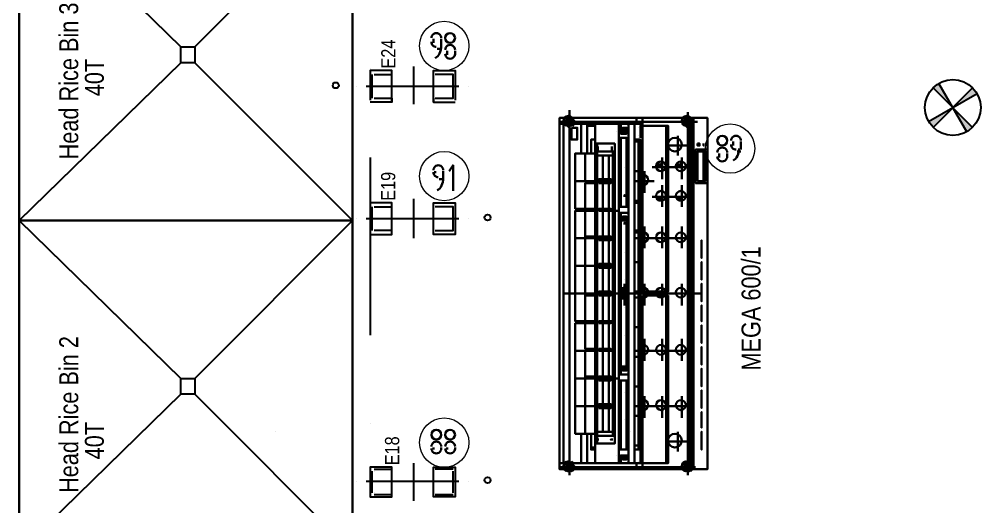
# Model space of a CAD drawing. Header units: metres. Extents: x -941 to 1333, y -28 to 1490.
# Drawn here: x 830.79 to 840.95, y 382.08 to 387.22 of the extents above; entities that cross this region are included whole.
import ezdxf

# ---------------------------------------------------------------- set-up
doc = ezdxf.new("R2010")
doc.units = ezdxf.units.M
doc.layers.add('00', color=7, linetype='Continuous')
doc.styles.add('style2A', font='swissc.ttf')

# ---------------------------------------------------------------- blocks, each defined once
blk = doc.blocks.new('auto-sprinkler')
at = {"layer": '00'}
h = blk.add_hatch(color=161, dxfattribs=at)
h.dxf.hatch_style = 1
h.paths.add_polyline_path([(0, 0), (-0.075, 0.1299, 0.065543), (-0.1061, 0.1061)])
h.paths.add_polyline_path([(0, 0), (0.1299, 0.075, 0.065543), (0.1061, 0.1061)])
h.paths.add_polyline_path([(0.075, -0.1299, 0.065543), (0.1061, -0.1061), (0, 0)])
h.paths.add_polyline_path([(-0.1299, -0.075, 0.065543), (-0.1061, -0.1061), (0, 0)])
at = {"layer": '00', "color": 170}
for points in [[(-0.1061, -0.1061), (0.1061, 0.1061)], [(0.1061, -0.1061), (-0.1061, 0.1061)], [(0.075, -0.1299), (-0.075, 0.1299)], [(-0.1299, -0.075), (0.1299, 0.075)]]:
    blk.add_lwpolyline(points, dxfattribs=at)
blk.add_circle((0, 0), 0.15, dxfattribs=at)

msp = doc.modelspace()

# ---------------------------------------------------------------- linework, layer by layer
at = {"lineweight": 25}
for points in [[(830.79252, 385.09954), (834.31252, 385.09954), (834.31252, 388.59871), (830.79252, 388.59871), (830.79252, 385.09954), (832.50045, 386.76581), (830.79252, 385.09954), (830.79252, 388.59871), (834.31252, 388.59871), (834.31252, 385.09954)], [(832.50045, 386.93244), (830.79252, 388.59871)], [(834.31252, 388.59871), (832.64625, 386.93244)], [(832.50045, 386.76581), (832.50045, 386.93244), (832.64625, 386.93244), (832.64625, 386.76581)], [(832.50045, 386.76581), (832.50045, 386.93244), (832.64625, 386.93244), (832.64625, 386.76581)], [(834.31252, 385.09954), (832.64625, 386.76581)], [(830.79252, 381.60037), (834.31252, 381.60037), (834.31252, 385.09954), (830.79252, 385.09954), (830.79252, 381.60037), (832.50045, 383.26664), (830.79252, 381.60037), (830.79252, 385.09954), (834.31252, 385.09954), (834.31252, 381.60037)], [(832.50045, 383.43327), (830.79252, 385.09954)], [(834.31252, 385.09954), (832.64625, 383.43327)], [(832.50045, 383.26664), (832.50045, 383.43327), (832.64625, 383.43327), (832.64625, 383.26664)], [(832.50045, 383.26664), (832.50045, 383.43327), (832.64625, 383.43327), (832.64625, 383.26664)], [(834.31252, 381.60037), (832.64625, 383.26664)]]:
    msp.add_lwpolyline(points, close=True, dxfattribs=at)
at = {"lineweight": 30}
for points in [[(835.16648, 387.01576), (835.16648, 386.9741)], [(835.2498, 386.93244), (835.2498, 387.01576)], [(835.20814, 386.91161), (835.2498, 386.91161)], [(835.31228, 386.84913), (835.31228, 386.89078)], [(835.3956, 386.89078), (835.3956, 386.84913)], [(836.60364, 382.41268), (836.60364, 386.26593)], [(837.85335, 382.41268), (837.85335, 386.2451)], [(837.37429, 382.53765), (837.31181, 382.53765), (837.31181, 382.47516), (836.4995, 382.47516), (836.4995, 382.53765), (836.54116, 382.53765), (836.4995, 382.53765), (836.4995, 386.12013), (836.54116, 386.12013), (836.4995, 386.12013), (836.4995, 386.16179), (836.4995, 386.18262), (837.31181, 386.18262), (837.31181, 386.16179), (837.31181, 386.12013), (837.29098, 386.12013), (837.35347, 386.12013)], [(837.95749, 386.14096), (836.4995, 386.14096)], [(836.60364, 386.09931), (836.56199, 386.14096), (836.54116, 386.16179), (836.56199, 386.14096), (836.60364, 386.12013), (836.62447, 386.09931), (836.60364, 386.12013), (836.58282, 386.14096), (836.56199, 386.16179)], [(836.54116, 386.14096), (836.56199, 386.14096), (836.60364, 386.09931), (836.60364, 386.07848), (836.54116, 386.14096), (836.58282, 386.09931), (836.56199, 386.12013)], [(836.62447, 386.09931), (836.60364, 386.14096), (836.58282, 386.14096), (836.56199, 386.18262), (836.60364, 386.14096), (836.6453, 386.09931), (836.60364, 386.14096), (836.56199, 386.18262), (836.60364, 386.16179), (836.60364, 386.14096), (836.6453, 386.12013), (836.62447, 386.14096), (836.60364, 386.16179), (836.58282, 386.18262)], [(836.60364, 386.20345), (836.66613, 386.14096), (836.6453, 386.14096), (836.60364, 386.18262), (836.60364, 386.20345), (836.6453, 386.16179), (836.62447, 386.18262)], [(836.95773, 386.18262), (836.95773, 386.18262)], [(836.95773, 386.18262), (836.95773, 386.18262)], [(836.97856, 386.18262), (836.97856, 386.18262)], [(837.35347, 386.09931), (837.37429, 386.09931), (837.37429, 386.18262), (837.87418, 386.18262), (837.87418, 382.47516), (837.37429, 382.47516), (837.37429, 382.53765), (837.35347, 382.53765), (837.29098, 382.53765), (837.31181, 382.53765)], [(837.31181, 386.18262), (837.37429, 386.18262)], [(837.85335, 386.09931), (837.81169, 386.14096), (837.79086, 386.16179), (837.81169, 386.14096), (837.85335, 386.12013), (837.87418, 386.09931), (837.85335, 386.12013), (837.83252, 386.14096), (837.81169, 386.16179)], [(837.79086, 386.14096), (837.81169, 386.14096), (837.85335, 386.09931), (837.85335, 386.07848), (837.79086, 386.14096), (837.83252, 386.09931), (837.81169, 386.12013)], [(837.87418, 386.09931), (837.85335, 386.14096), (837.83252, 386.14096), (837.81169, 386.18262), (837.85335, 386.14096), (837.895, 386.09931), (837.85335, 386.14096), (837.81169, 386.18262), (837.85335, 386.16179), (837.85335, 386.14096), (837.895, 386.12013), (837.87418, 386.14096), (837.85335, 386.16179), (837.83252, 386.18262)], [(837.85335, 386.20345), (837.91583, 386.14096), (837.895, 386.14096), (837.85335, 386.18262), (837.85335, 386.20345), (837.895, 386.16179), (837.87418, 386.18262)], [(837.895, 382.47516), (837.87418, 382.47516), (837.87418, 386.18262), (837.895, 386.18262), (837.91583, 386.18262), (837.91583, 382.47516), (837.895, 382.47516), (837.895, 386.18262)], [(837.87418, 382.47516), (837.87418, 386.16179)], [(837.91583, 386.18262), (838.06163, 386.18262), (838.06163, 382.47516), (837.91583, 382.47516)], [(836.60364, 382.53765), (836.60364, 386.12013), (836.58282, 386.12013), (836.54116, 386.12013), (836.54116, 382.53765), (836.58282, 382.53765), (836.60364, 382.53765), (836.72861, 382.53765)], [(836.60364, 386.12013), (836.72861, 386.12013)], [(836.72861, 385.80771), (836.72861, 386.12013), (836.77027, 386.12013), (836.7911, 386.12013), (836.7911, 385.80771), (836.7911, 386.12013), (836.87441, 386.12013)], [(837.12435, 385.20368), (837.12435, 385.24534), (837.12435, 386.12013), (836.87441, 386.12013), (836.87441, 385.20368), (836.87441, 383.43327), (836.87441, 382.53765), (836.7911, 382.53765), (836.7911, 382.85008), (836.7911, 382.53765), (836.87441, 382.53765), (837.12435, 382.53765), (837.12435, 383.41244), (837.12435, 383.43327), (837.0827, 383.43327)], [(837.2285, 386.12013), (837.02021, 386.12013), (836.95773, 386.12013), (836.7911, 386.12013)], [(836.7911, 386.09931), (836.87441, 386.09931)], [(837.02021, 386.12013), (837.02021, 386.12013)], [(837.02021, 386.12013), (837.02021, 386.12013)], [(837.10353, 386.03682), (837.10353, 386.03682)], [(837.2285, 386.05765), (837.2285, 386.03682), (837.20767, 386.03682), (837.16601, 386.03682), (837.14518, 386.03682), (837.14518, 386.05765), (837.14518, 386.09931), (837.14518, 386.12013), (837.12435, 386.12013)], [(837.12435, 386.12013), (837.12435, 386.12013)], [(837.12435, 385.97434), (837.16601, 385.97434), (837.20767, 385.97434), (837.16601, 385.97434), (837.12435, 385.97434), (837.12435, 386.03682), (837.12435, 385.97434), (837.12435, 385.95351), (837.14518, 385.95351), (837.12435, 385.95351), (837.12435, 385.97434), (837.12435, 386.03682)], [(837.2285, 386.03682), (837.20767, 386.03682), (837.20767, 386.01599), (837.16601, 386.01599), (837.14518, 386.01599), (837.14518, 386.03682), (837.14518, 386.05765)], [(837.16601, 386.05765), (837.18684, 386.05765), (837.20767, 386.05765)], [(837.2285, 385.24534), (837.2285, 386.12013), (837.29098, 386.12013), (837.29098, 382.53765), (837.2285, 382.53765), (837.2285, 383.41244)], [(837.31181, 386.12013), (837.37429, 386.12013)], [(837.33264, 386.07848), (837.33264, 386.07848)], [(837.33264, 386.07848), (837.33264, 386.07848)], [(837.35347, 385.97434), (837.35347, 386.09931), (837.35347, 385.97434)], [(837.35347, 386.09931), (837.35347, 386.09931)], [(837.62424, 384.34972), (837.62424, 386.09931), (837.37429, 386.09931), (837.62424, 386.09931), (837.64506, 386.09931), (837.64506, 384.34972), (837.62424, 384.34972), (837.37429, 384.34972), (837.37429, 386.09931)], [(836.87441, 385.95351), (836.85358, 385.95351), (836.87441, 385.95351), (836.83276, 385.95351)], [(837.12435, 385.97434), (837.12435, 385.97434)], [(837.12435, 385.95351), (837.14518, 385.95351), (837.12435, 385.95351)], [(837.20767, 385.24534), (837.20767, 385.97434), (837.16601, 385.97434), (837.14518, 385.97434), (837.14518, 385.24534)], [(837.2285, 385.95351), (837.2285, 385.95351)], [(837.2285, 385.95351), (837.2285, 385.95351)], [(837.29098, 385.95351), (837.29098, 385.95351)], [(837.35347, 385.95351), (837.29098, 385.95351), (837.33264, 385.95351), (837.35347, 385.95351), (837.35347, 384.32889), (837.35347, 382.68345), (837.33264, 382.68345), (837.33264, 382.70428), (837.33264, 384.32889), (837.29098, 384.32889)], [(837.29098, 385.93268), (837.29098, 385.93268)], [(837.33264, 385.93268), (837.29098, 385.93268), (837.33264, 385.93268)], [(837.31181, 385.95351), (837.31181, 385.95351)], [(837.31181, 385.93268), (837.31181, 385.93268)], [(837.33264, 385.99516), (837.33264, 385.99516)], [(837.33264, 385.99516), (837.33264, 385.99516)], [(837.33264, 385.97434), (837.33264, 385.97434)], [(837.33264, 385.95351), (837.33264, 384.32889), (837.33264, 385.95351)], [(837.33264, 385.93268), (837.33264, 385.93268)], [(837.35347, 385.95351), (837.35347, 385.95351)], [(837.35347, 385.95351), (837.35347, 385.95351)], [(837.74921, 385.78688), (837.74921, 385.99516)], [(838.3324, 385.93268), (838.3324, 385.89102)], [(838.41571, 385.84936), (838.41571, 385.93268)], [(837.0827, 385.82854), (837.0827, 385.84936), (837.0827, 385.87019), (837.0827, 385.91185), (836.89524, 385.91185), (836.87441, 385.91185), (836.87441, 385.87019), (836.87441, 385.84936), (836.87441, 385.82854)], [(836.89524, 385.91185), (836.89524, 385.87019), (836.89524, 385.84936), (836.89524, 385.82854), (837.0827, 385.82854), (837.0827, 385.84936), (837.0827, 385.87019), (837.0827, 385.91185)], [(836.91607, 385.87019), (836.89524, 385.87019)], [(836.89524, 385.87019), (836.89524, 385.87019)], [(836.89524, 385.84936), (836.91607, 385.84936)], [(836.91607, 385.87019), (836.91607, 385.87019)], [(837.06187, 385.87019), (837.04104, 385.87019)], [(837.04104, 385.87019), (837.04104, 385.87019)], [(837.04104, 385.84936), (837.06187, 385.84936)], [(837.06187, 385.87019), (837.06187, 385.87019)], [(837.0827, 385.91185), (837.0827, 385.91185)], [(837.62424, 385.89102), (837.85335, 385.89102)], [(837.93666, 385.84936), (837.93666, 385.49528), (837.93666, 385.84936)], [(837.93666, 385.84936), (837.93666, 385.84936)], [(838.0408, 385.84936), (837.93666, 385.84936), (838.0408, 385.84936), (838.06163, 385.84936), (838.06163, 385.49528), (838.0408, 385.49528), (837.93666, 385.49528), (838.0408, 385.49528)], [(837.93666, 385.84936), (837.93666, 385.84936)], [(837.93666, 385.84936), (837.93666, 385.84936)], [(837.95749, 385.51611), (837.95749, 385.82854), (837.95749, 385.51611)], [(837.95749, 385.82854), (838.01998, 385.82854), (837.95749, 385.82854)], [(837.95749, 385.82854), (837.95749, 385.82854)], [(837.95749, 385.82854), (837.95749, 385.82854)], [(838.01998, 385.91185), (838.01998, 385.89102), (838.01998, 385.91185)], [(838.01998, 385.82854), (838.01998, 385.82854)], [(838.0408, 385.84936), (838.0408, 385.84936)], [(838.0408, 385.84936), (838.0408, 385.84936)], [(838.06163, 385.49528), (838.06163, 385.84936), (838.06163, 385.49528)], [(838.06163, 385.84936), (838.06163, 385.84936)], [(838.37406, 385.82854), (838.41571, 385.82854)], [(836.77027, 385.22451), (836.87441, 385.22451), (836.77027, 385.22451), (836.77027, 385.49528), (836.77027, 385.22451), (836.66613, 385.22451), (836.66613, 385.51611), (836.77027, 385.51611), (836.66613, 385.51611), (836.66613, 385.80771), (836.77027, 385.80771), (836.66613, 385.80771), (836.77027, 385.80771), (836.85358, 385.80771), (836.87441, 385.80771), (836.85358, 385.80771), (836.77027, 385.80771)], [(836.66613, 385.80771), (836.66613, 385.80771)], [(836.68696, 385.80771), (836.68696, 385.80771)], [(836.70779, 385.80771), (836.70779, 385.80771)], [(836.77027, 385.80771), (836.87441, 385.80771), (836.77027, 385.80771)], [(836.77027, 385.80771), (836.77027, 385.51611), (836.77027, 385.80771)], [(836.77027, 385.78688), (836.77027, 385.78688)], [(836.89524, 385.78688), (837.06187, 385.78688)], [(836.95773, 385.78688), (836.95773, 385.53694)], [(837.02021, 385.78688), (837.02021, 385.53694)], [(837.12435, 385.80771), (837.14518, 385.80771), (837.12435, 385.80771)], [(837.12435, 385.80771), (837.14518, 385.80771)], [(837.20767, 385.80771), (837.2285, 385.80771), (837.20767, 385.80771)], [(837.20767, 385.80771), (837.2285, 385.80771)], [(837.2285, 385.80771), (837.2285, 385.80771)], [(837.2285, 385.80771), (837.2285, 385.80771)], [(837.2285, 385.80771), (837.2285, 385.80771)], [(837.58258, 385.53694), (837.58258, 385.76605)], [(837.79086, 385.53694), (837.79086, 385.76605)], [(838.1866, 385.76605), (838.1866, 385.80771)], [(838.26992, 385.80771), (838.26992, 385.76605)], [(835.37477, 385.41197), (835.37477, 385.68274), (835.33311, 385.62025)], [(837.18684, 385.66191), (837.18684, 385.66191)], [(837.47844, 385.66191), (837.895, 385.66191)], [(835.18731, 385.62025), (835.18731, 385.59942)], [(835.22897, 385.53694), (835.27063, 385.53694), (835.27063, 385.62025)], [(837.29098, 385.62025), (837.29098, 385.62025)], [(837.33264, 385.62025), (837.29098, 385.62025), (837.33264, 385.62025)], [(837.31181, 385.62025), (837.31181, 385.62025)], [(837.39512, 385.39114), (837.39512, 385.62025)], [(836.72861, 385.51611), (836.72861, 385.51611)], [(836.77027, 385.51611), (836.87441, 385.51611), (836.77027, 385.51611)], [(836.77027, 385.51611), (836.77027, 385.51611)], [(836.77027, 385.49528), (836.87441, 385.49528), (836.77027, 385.49528)], [(836.77027, 385.49528), (836.77027, 385.49528)], [(836.7911, 385.51611), (836.7911, 385.51611)], [(836.7911, 385.51611), (836.7911, 385.51611)], [(836.91607, 385.51611), (837.06187, 385.51611)], [(836.95773, 385.49528), (836.95773, 385.22451)], [(837.02021, 385.49528), (837.02021, 385.22451)], [(837.12435, 385.51611), (837.14518, 385.51611), (837.12435, 385.51611)], [(837.12435, 385.49528), (837.14518, 385.49528), (837.12435, 385.49528)], [(837.20767, 385.51611), (837.2285, 385.51611), (837.20767, 385.51611)], [(837.20767, 385.49528), (837.2285, 385.49528), (837.20767, 385.49528)], [(837.2285, 385.51611), (837.2285, 385.51611)], [(837.2285, 385.51611), (837.2285, 385.51611)], [(837.2285, 385.51611), (837.2285, 385.51611)], [(837.29098, 385.51611), (837.49927, 385.51611)], [(837.58258, 385.47445), (837.58258, 385.24534)], [(837.79086, 385.47445), (837.79086, 385.24534)], [(837.93666, 385.49528), (837.93666, 385.49528)], [(837.93666, 385.49528), (837.93666, 385.49528)], [(837.93666, 385.49528), (837.93666, 385.49528)], [(838.01998, 385.51611), (837.95749, 385.51611), (838.01998, 385.51611)], [(837.95749, 385.51611), (837.95749, 385.51611)], [(837.95749, 385.51611), (837.95749, 385.51611)], [(838.01998, 385.51611), (838.01998, 385.51611)], [(838.0408, 385.49528), (838.0408, 385.49528)], [(838.0408, 385.49528), (838.0408, 385.49528)], [(838.06163, 385.49528), (838.06163, 385.49528)], [(837.18684, 385.34948), (837.18684, 385.37031), (837.18684, 385.34948)], [(837.47844, 385.34948), (837.895, 385.34948)], [(836.87441, 385.22451), (836.70779, 385.22451), (836.68696, 385.22451)], [(836.72861, 385.20368), (836.72861, 385.22451)], [(836.77027, 385.22451), (836.77027, 385.22451)], [(837.0827, 385.20368), (837.12435, 385.20368), (837.12435, 385.18286), (837.2285, 385.18286), (837.2285, 385.24534), (837.12435, 385.24534)], [(837.12435, 385.24534), (837.12435, 385.24534)], [(837.33264, 385.30783), (837.29098, 385.30783), (837.29098, 385.287), (837.33264, 385.287)], [(837.31181, 385.30783), (837.31181, 385.287)], [(836.68696, 385.20368), (836.70779, 385.20368), (836.87441, 385.20368)], [(836.87441, 384.91209), (836.77027, 384.91209), (836.77027, 385.20368)], [(836.77027, 385.20368), (836.87441, 385.20368), (836.77027, 385.20368)], [(836.77027, 385.20368), (836.77027, 385.20368)], [(836.87441, 385.20368), (836.87441, 385.20368)], [(836.91607, 385.20368), (837.06187, 385.20368)], [(836.95773, 385.20368), (836.95773, 384.93292)], [(837.02021, 385.20368), (837.02021, 384.93292)], [(837.12435, 385.18286), (837.12435, 383.47493), (837.12435, 383.43327)], [(837.14518, 385.12037), (837.14518, 385.16203), (837.14518, 385.18286)], [(837.16601, 385.12037), (837.16601, 385.1412), (837.18684, 385.1412), (837.20767, 385.1412), (837.20767, 385.12037)], [(837.20767, 385.12037), (837.20767, 385.12037)], [(837.2285, 383.47493), (837.2285, 385.18286)], [(837.14518, 385.09954), (837.14518, 383.53741), (837.14518, 383.55824), (837.16601, 383.55824), (837.20767, 383.55824), (837.2285, 383.55824), (837.2285, 383.53741), (837.20767, 383.53741), (837.20767, 383.55824), (837.16601, 383.55824), (837.16601, 383.53741), (837.14518, 383.53741), (837.14518, 383.49576), (837.14518, 383.47493)], [(837.18684, 385.05789), (837.18684, 385.07871), (837.18684, 385.05789)], [(837.20767, 383.55824), (837.20767, 385.09954)], [(837.39512, 384.80794), (837.39512, 385.03706)], [(837.58258, 385.03706), (837.58258, 384.80794)], [(837.79086, 385.03706), (837.79086, 384.80794)], [(836.77027, 384.32889), (836.77027, 384.62049), (836.87441, 384.62049), (836.77027, 384.62049), (836.77027, 384.91209), (836.87441, 384.91209), (836.70779, 384.91209), (836.68696, 384.91209), (836.70779, 384.91209), (836.87441, 384.91209), (836.77027, 384.91209)], [(836.70779, 384.91209), (836.70779, 384.91209)], [(836.72861, 384.91209), (836.72861, 384.91209)], [(836.87441, 384.93292), (836.77027, 384.93292)], [(836.77027, 384.91209), (836.77027, 384.91209)], [(836.77027, 384.91209), (836.77027, 384.91209)], [(836.7911, 384.91209), (836.7911, 384.91209)], [(836.7911, 384.91209), (836.7911, 384.91209)], [(836.91607, 384.91209), (837.06187, 384.91209)], [(837.14518, 384.93292), (837.12435, 384.93292)], [(837.14518, 384.91209), (837.12435, 384.91209)], [(837.2285, 384.93292), (837.20767, 384.93292)], [(837.20767, 384.91209), (837.2285, 384.91209), (837.20767, 384.91209)], [(837.2285, 384.91209), (837.20767, 384.91209)], [(837.2285, 384.91209), (837.2285, 384.91209)], [(837.2285, 384.91209), (837.2285, 384.91209)], [(837.33264, 384.9954), (837.29098, 384.9954), (837.29098, 384.97457), (837.33264, 384.97457)], [(837.29098, 384.91209), (837.49927, 384.91209)], [(837.31181, 384.9954), (837.31181, 384.97457)], [(837.33264, 384.97457), (837.33264, 384.97457)], [(837.47844, 384.91209), (837.895, 384.91209)], [(836.95773, 384.89126), (836.95773, 384.64132)], [(837.02021, 384.89126), (837.02021, 384.64132)], [(837.99915, 384.89126), (837.99915, 384.89126)], [(837.99915, 384.89126), (837.99915, 384.89126)], [(837.18684, 384.76629), (837.18684, 384.76629)], [(836.68696, 384.62049), (836.68696, 384.62049)], [(836.70779, 384.62049), (836.70779, 384.62049)], [(836.72861, 384.62049), (836.72861, 384.62049)], [(836.77027, 384.62049), (836.87441, 384.62049), (836.77027, 384.62049)], [(836.77027, 384.62049), (836.77027, 384.62049)], [(836.77027, 384.62049), (836.77027, 384.62049)], [(836.7911, 384.62049), (836.7911, 384.62049)], [(836.7911, 384.62049), (836.7911, 384.62049)], [(836.91607, 384.62049), (837.06187, 384.62049)], [(837.12435, 384.62049), (837.14518, 384.62049), (837.12435, 384.62049)], [(837.20767, 384.62049), (837.2285, 384.62049), (837.20767, 384.62049)], [(837.2285, 384.62049), (837.2285, 384.62049)], [(837.2285, 384.62049), (837.2285, 384.62049)], [(837.2285, 384.62049), (837.2285, 384.62049)], [(837.2285, 384.62049), (837.2285, 384.62049)], [(837.2285, 384.62049), (837.2285, 384.62049)], [(837.29098, 384.66215), (837.29098, 384.66215)], [(837.33264, 384.66215), (837.29098, 384.66215), (837.33264, 384.66215)], [(837.31181, 384.66215), (837.31181, 384.66215)], [(837.99915, 384.7038), (837.99915, 384.7038)], [(837.99915, 384.7038), (837.99915, 384.7038)], [(837.99915, 384.66215), (837.99915, 384.66215)], [(836.95773, 384.59966), (836.95773, 384.34972)], [(837.02021, 384.59966), (837.02021, 384.34972)], [(837.18684, 384.47469), (837.18684, 384.47469)], [(837.18684, 384.20392), (837.18684, 384.43303)], [(837.39512, 384.20392), (837.39512, 384.43303)], [(837.58258, 384.20392), (837.58258, 384.43303)], [(837.79086, 384.20392), (837.79086, 384.43303)], [(837.99915, 384.47469), (837.99915, 384.47469)], [(837.99915, 384.47469), (837.99915, 384.47469)], [(837.99915, 384.43303), (837.99915, 384.43303)], [(836.54116, 384.32889), (837.99915, 384.32889)], [(836.68696, 384.32889), (836.68696, 384.32889)], [(836.70779, 384.32889), (836.70779, 384.32889)], [(836.70779, 384.32889), (836.70779, 384.32889)], [(836.72861, 384.32889), (836.72861, 384.32889)], [(836.77027, 384.32889), (836.87441, 384.32889), (836.77027, 384.32889)], [(836.87441, 384.32889), (836.77027, 384.32889), (836.77027, 384.03729), (836.87441, 384.03729), (836.77027, 384.03729)], [(836.77027, 384.32889), (836.77027, 384.32889)], [(836.87441, 384.30806), (836.77027, 384.30806)], [(836.77027, 384.30806), (836.77027, 384.30806)], [(836.7911, 384.32889), (836.7911, 384.32889)], [(836.7911, 384.32889), (836.7911, 384.32889)], [(836.91607, 384.32889), (837.06187, 384.32889), (837.39512, 384.32889)], [(836.95773, 384.30806), (836.95773, 384.03729)], [(837.02021, 384.30806), (837.02021, 384.03729)], [(837.12435, 384.32889), (837.14518, 384.32889), (837.12435, 384.32889)], [(837.14518, 384.32889), (837.12435, 384.32889), (837.18684, 384.26641), (837.12435, 384.32889), (837.14518, 384.32889), (837.18684, 384.28723), (837.18684, 384.26641)], [(837.14518, 384.30806), (837.12435, 384.30806), (837.16601, 384.26641)], [(837.14518, 384.37055), (837.18684, 384.32889), (837.2285, 384.28723), (837.18684, 384.32889), (837.14518, 384.37055), (837.18684, 384.34972), (837.20767, 384.32889), (837.2285, 384.28723)], [(837.16601, 384.37055), (837.18684, 384.37055), (837.2285, 384.32889), (837.2285, 384.30806), (837.20767, 384.32889), (837.18684, 384.34972), (837.16601, 384.37055), (837.18684, 384.37055), (837.2285, 384.32889), (837.2285, 384.30806), (837.20767, 384.30806)], [(837.18684, 384.37055), (837.2285, 384.32889), (837.18684, 384.37055)], [(837.2285, 384.34972), (837.20767, 384.37055)], [(837.20767, 384.32889), (837.2285, 384.32889), (837.20767, 384.32889)], [(837.2285, 384.32889), (837.20767, 384.32889)], [(837.2285, 384.32889), (837.2285, 384.32889)], [(837.2285, 384.32889), (837.2285, 384.32889)], [(837.2285, 384.32889), (837.2285, 384.32889)], [(837.29098, 384.34972), (837.29098, 384.34972)], [(837.33264, 384.34972), (837.29098, 384.34972), (837.33264, 384.34972)], [(837.35347, 382.68345), (837.29098, 382.68345), (837.33264, 382.68345), (837.33264, 382.70428), (837.33264, 384.32889), (837.35347, 384.32889)], [(837.31181, 384.34972), (837.31181, 384.34972)], [(837.33264, 384.34972), (837.33264, 384.34972)], [(837.35347, 384.32889), (837.35347, 384.32889)], [(837.47844, 384.30806), (837.47844, 384.34972), (837.47844, 384.30806)], [(837.56175, 384.34972), (837.56175, 384.30806), (837.56175, 384.34972)], [(837.62424, 382.53765), (837.64506, 382.53765), (837.64506, 384.30806)], [(837.14518, 384.28723), (837.12435, 384.28723)], [(837.29098, 384.28723), (837.29098, 384.28723)], [(837.33264, 384.28723), (837.29098, 384.28723), (837.33264, 384.28723)], [(837.31181, 384.28723), (837.31181, 384.28723)], [(837.99915, 384.24558), (837.99915, 384.24558)], [(837.99915, 384.24558), (837.99915, 384.24558)], [(837.99915, 384.20392), (837.99915, 384.03729), (837.99915, 384.20392)], [(837.99915, 384.20392), (837.99915, 384.03729), (837.99915, 384.20392)], [(837.99915, 384.20392), (837.99915, 384.20392)], [(837.18684, 384.18309), (837.18684, 384.18309)], [(836.77027, 384.01647), (836.87441, 384.01647), (836.77027, 384.01647), (836.77027, 383.7457), (836.87441, 383.7457), (836.77027, 383.7457), (836.77027, 384.01647), (836.66613, 384.01647), (836.66613, 383.72487), (836.77027, 383.72487), (836.77027, 383.43327), (836.87441, 383.43327), (836.70779, 383.43327), (836.68696, 383.43327), (836.70779, 383.43327), (836.87441, 383.43327)], [(836.87441, 384.03729), (836.70779, 384.03729), (836.68696, 384.03729)], [(836.68696, 384.03729), (836.68696, 384.03729)], [(836.68696, 384.01647), (836.70779, 384.01647), (836.87441, 384.01647)], [(836.70779, 384.03729), (836.70779, 384.03729)], [(836.72861, 384.01647), (836.72861, 384.03729)], [(836.77027, 384.03729), (836.77027, 384.03729)], [(836.77027, 384.01647), (836.77027, 384.01647)], [(836.91607, 384.03729), (837.06187, 384.03729)], [(836.95773, 384.01647), (836.95773, 383.7457)], [(837.02021, 384.01647), (837.02021, 383.7457)], [(837.14518, 384.03729), (837.12435, 384.03729)], [(837.12435, 384.03729), (837.14518, 384.03729), (837.12435, 384.03729)], [(837.14518, 384.01647), (837.12435, 384.01647)], [(837.12435, 384.01647), (837.14518, 384.01647), (837.12435, 384.01647)], [(837.20767, 384.01647), (837.2285, 384.01647), (837.2285, 384.03729), (837.20767, 384.03729)], [(837.20767, 384.03729), (837.2285, 384.03729), (837.20767, 384.03729)], [(837.20767, 384.01647), (837.2285, 384.01647), (837.20767, 384.01647)], [(837.2285, 384.03729), (837.2285, 384.03729)], [(837.2285, 384.03729), (837.2285, 384.03729)], [(837.99915, 384.03729), (837.99915, 384.03729)], [(837.99915, 384.03729), (837.99915, 384.03729)], [(837.99915, 383.99564), (837.99915, 383.80818), (837.99915, 383.99564)], [(837.99915, 383.99564), (837.99915, 383.80818), (837.99915, 383.99564)], [(837.99915, 383.99564), (837.99915, 383.99564)], [(837.29098, 383.97481), (837.29098, 383.97481)], [(837.33264, 383.97481), (837.29098, 383.97481), (837.33264, 383.97481)], [(837.31181, 383.97481), (837.31181, 383.97481)], [(837.18684, 383.8915), (837.18684, 383.8915)], [(837.39512, 383.62073), (837.39512, 383.84984)], [(837.58258, 383.62073), (837.58258, 383.84984)], [(837.79086, 383.62073), (837.79086, 383.84984)], [(837.99915, 383.80818), (837.99915, 383.80818)], [(837.99915, 383.80818), (837.99915, 383.80818)], [(836.72861, 383.72487), (836.72861, 383.72487)], [(836.77027, 383.7457), (836.77027, 383.7457)], [(836.77027, 383.72487), (836.87441, 383.72487), (836.77027, 383.72487)], [(836.77027, 383.72487), (836.77027, 383.72487)], [(836.7911, 383.72487), (836.7911, 383.72487)], [(836.7911, 383.72487), (836.7911, 383.72487)], [(837.06187, 383.72487), (836.91607, 383.72487), (836.91607, 383.7457), (837.04104, 383.7457), (837.06187, 383.72487), (837.04104, 383.72487), (836.91607, 383.72487)], [(836.95773, 383.72487), (836.95773, 383.4541)], [(837.02021, 383.72487), (837.02021, 383.4541)], [(837.12435, 383.72487), (837.14518, 383.72487), (837.12435, 383.72487)], [(837.20767, 383.72487), (837.2285, 383.72487), (837.20767, 383.72487)], [(837.2285, 383.72487), (837.2285, 383.72487)], [(837.2285, 383.72487), (837.2285, 383.72487)], [(837.2285, 383.72487), (837.2285, 383.72487)], [(837.2285, 383.72487), (837.2285, 383.72487)], [(837.29098, 383.72487), (837.895, 383.72487)], [(837.99915, 383.76652), (837.99915, 383.57907), (837.99915, 383.76652)], [(837.99915, 383.76652), (837.99915, 383.57907), (837.99915, 383.76652)], [(837.99915, 383.76652), (837.99915, 383.76652)], [(837.29098, 383.66238), (837.29098, 383.66238)], [(837.33264, 383.66238), (837.29098, 383.66238), (837.33264, 383.66238)], [(837.31181, 383.66238), (837.31181, 383.66238)], [(837.16601, 383.51658), (837.18684, 383.51658), (837.20767, 383.51658), (837.20767, 383.53741)], [(837.18684, 383.57907), (837.18684, 383.57907)], [(837.99915, 383.57907), (837.99915, 383.57907)], [(837.99915, 383.57907), (837.99915, 383.57907)], [(837.99915, 383.53741), (837.99915, 383.34996), (837.99915, 383.53741)], [(837.99915, 383.53741), (837.99915, 383.34996), (837.99915, 383.53741)], [(837.99915, 383.53741), (837.99915, 383.53741)], [(836.77027, 383.43327), (836.77027, 383.14167), (836.87441, 383.14167), (836.70779, 383.14167), (836.68696, 383.14167), (836.70779, 383.14167), (836.87441, 383.14167), (836.77027, 383.14167), (836.87441, 383.14167), (836.77027, 383.14167), (836.77027, 382.85008)], [(836.70779, 383.43327), (836.70779, 383.43327)], [(836.72861, 383.43327), (836.72861, 383.43327)], [(836.87441, 383.4541), (836.77027, 383.4541)], [(836.77027, 383.43327), (836.87441, 383.43327), (836.77027, 383.43327)], [(836.77027, 383.43327), (836.77027, 383.43327)], [(836.77027, 383.43327), (836.77027, 383.43327)], [(836.7911, 383.43327), (836.7911, 383.43327)], [(836.7911, 383.43327), (836.7911, 383.43327)], [(836.87441, 383.43327), (836.87441, 383.43327)], [(836.91607, 383.43327), (837.06187, 383.43327)], [(836.95773, 383.41244), (836.95773, 383.1625)], [(837.02021, 383.41244), (837.02021, 383.1625)], [(837.12435, 383.47493), (837.2285, 383.47493), (837.2285, 383.4541), (837.2285, 383.41244), (837.12435, 383.41244)], [(837.20767, 383.41244), (837.20767, 382.68345), (837.16601, 382.68345), (837.14518, 382.68345), (837.14518, 383.41244)], [(837.18684, 383.28747), (837.18684, 383.28747)], [(837.29098, 383.34996), (837.29098, 383.34996)], [(837.33264, 383.34996), (837.29098, 383.34996), (837.33264, 383.34996)], [(837.31181, 383.34996), (837.31181, 383.34996)], [(837.99915, 383.34996), (837.99915, 383.34996)], [(837.99915, 383.34996), (837.99915, 383.34996)], [(837.99915, 383.3083), (837.99915, 383.3083)], [(837.99915, 383.3083), (837.99915, 383.3083)], [(837.39512, 383.0167), (837.39512, 383.24581)], [(837.58258, 383.0167), (837.58258, 383.24581)], [(837.79086, 383.0167), (837.79086, 383.24581)], [(836.72861, 383.14167), (836.72861, 383.14167)], [(836.77027, 383.14167), (836.77027, 383.14167)], [(836.77027, 383.14167), (836.77027, 383.14167)], [(836.7911, 383.14167), (836.7911, 383.14167)], [(836.7911, 383.14167), (836.7911, 383.14167)], [(836.91607, 383.14167), (837.06187, 383.14167)], [(836.95773, 383.12084), (836.95773, 382.8709)], [(837.02021, 383.12084), (837.02021, 382.8709)], [(837.14518, 383.14167), (837.12435, 383.14167)], [(837.14518, 383.14167), (837.12435, 383.14167)], [(837.2285, 383.14167), (837.20767, 383.14167)], [(837.2285, 383.14167), (837.20767, 383.14167)], [(837.2285, 383.14167), (837.2285, 383.14167)], [(837.2285, 383.14167), (837.2285, 383.14167)], [(837.2285, 383.14167), (837.2285, 383.14167)], [(837.29098, 383.14167), (837.895, 383.14167)], [(837.99915, 383.14167), (837.99915, 383.14167)], [(837.99915, 383.14167), (837.99915, 383.14167)], [(837.18684, 382.99587), (837.18684, 382.99587)], [(837.29098, 383.03753), (837.29098, 383.03753)], [(837.29098, 383.03753), (837.33264, 383.03753), (837.29098, 383.03753)], [(837.31181, 383.03753), (837.31181, 383.03753)], [(837.99915, 383.07919), (837.99915, 382.91256), (837.99915, 383.07919)], [(837.99915, 383.07919), (837.99915, 382.91256), (837.99915, 383.07919)], [(837.99915, 383.07919), (837.99915, 383.07919)], [(837.99915, 382.91256), (837.99915, 382.91256)], [(837.99915, 382.91256), (837.99915, 382.91256)], [(836.77027, 382.85008), (836.66613, 382.85008), (836.77027, 382.85008)], [(836.66613, 382.85008), (836.66613, 382.85008)], [(836.68696, 382.85008), (836.68696, 382.85008)], [(836.70779, 382.85008), (836.70779, 382.85008)], [(837.2285, 382.53765), (837.02021, 382.53765), (836.95773, 382.53765), (836.7911, 382.53765), (836.77027, 382.53765), (836.72861, 382.53765), (836.72861, 382.85008)], [(836.77027, 382.85008), (836.87441, 382.85008), (836.77027, 382.85008)], [(836.85358, 382.85008), (836.77027, 382.85008), (836.85358, 382.85008)], [(836.77027, 382.85008), (836.77027, 382.85008)], [(836.77027, 382.85008), (836.77027, 382.85008)], [(836.87441, 382.85008), (836.85358, 382.85008), (836.87441, 382.85008)], [(836.87441, 382.85008), (836.85358, 382.85008), (836.87441, 382.85008)], [(836.87441, 382.85008), (836.87441, 382.85008)], [(837.0827, 382.82925), (837.0827, 382.80842), (837.0827, 382.78759), (837.0827, 382.74593), (836.89524, 382.74593), (836.87441, 382.74593), (836.87441, 382.78759), (836.87441, 382.80842), (836.87441, 382.82925)], [(836.89524, 382.8709), (837.06187, 382.8709)], [(837.0827, 382.74593), (837.0827, 382.78759), (837.0827, 382.80842), (837.0827, 382.82925), (836.89524, 382.82925), (836.89524, 382.80842), (836.89524, 382.78759), (836.89524, 382.74593)], [(836.91607, 382.78759), (836.89524, 382.78759), (836.91607, 382.78759)], [(836.89524, 382.78759), (836.89524, 382.78759)], [(836.91607, 382.78759), (836.91607, 382.78759)], [(837.06187, 382.78759), (837.04104, 382.78759), (837.06187, 382.78759)], [(837.04104, 382.78759), (837.04104, 382.78759)], [(837.06187, 382.78759), (837.06187, 382.78759)], [(837.12435, 382.85008), (837.14518, 382.85008), (837.12435, 382.85008)], [(837.14518, 382.85008), (837.12435, 382.85008)], [(837.14518, 382.85008), (837.12435, 382.85008), (837.14518, 382.85008)], [(837.20767, 382.85008), (837.2285, 382.85008), (837.20767, 382.85008)], [(837.2285, 382.85008), (837.20767, 382.85008)], [(837.2285, 382.85008), (837.20767, 382.85008), (837.2285, 382.85008)], [(837.2285, 382.85008), (837.2285, 382.85008)], [(837.2285, 382.85008), (837.2285, 382.85008)], [(837.2285, 382.85008), (837.2285, 382.85008)], [(837.74921, 382.8709), (837.74921, 382.66262)], [(837.99915, 382.8709), (837.99915, 382.68345), (837.99915, 382.8709)], [(837.99915, 382.8709), (837.99915, 382.68345), (837.99915, 382.8709)], [(837.99915, 382.8709), (837.99915, 382.8709)], [(837.99915, 382.8709), (837.99915, 382.8709)], [(835.16648, 382.68345), (835.16648, 382.70428)], [(835.2498, 382.70428), (835.2498, 382.68345)], [(835.31228, 382.68345), (835.31228, 382.70428)], [(835.3956, 382.70428), (835.3956, 382.68345)], [(836.85358, 382.68345), (836.87441, 382.68345), (836.83276, 382.68345)], [(836.87441, 382.70428), (836.85358, 382.70428)], [(836.87441, 382.74593), (836.87441, 382.74593)], [(837.0827, 382.74593), (837.0827, 382.74593)], [(837.12435, 382.68345), (837.14518, 382.68345), (837.12435, 382.68345)], [(837.12435, 382.62096), (837.12435, 382.68345), (837.14518, 382.68345), (837.12435, 382.68345), (837.16601, 382.68345), (837.12435, 382.68345), (837.12435, 382.62096), (837.12435, 382.68345)], [(837.12435, 382.68345), (837.12435, 382.68345)], [(837.20767, 382.68345), (837.16601, 382.68345), (837.20767, 382.68345)], [(837.20767, 382.68345), (837.2285, 382.68345), (837.20767, 382.68345)], [(837.2285, 382.68345), (837.2285, 382.68345)], [(837.2285, 382.68345), (837.2285, 382.68345)], [(837.29098, 382.7251), (837.29098, 382.7251)], [(837.33264, 382.7251), (837.29098, 382.7251), (837.33264, 382.7251)], [(837.29098, 382.68345), (837.29098, 382.68345)], [(837.31181, 382.7251), (837.31181, 382.7251)], [(837.31181, 382.68345), (837.31181, 382.68345)], [(837.35347, 382.68345), (837.35347, 382.68345)], [(837.35347, 382.68345), (837.35347, 382.53765), (837.35347, 382.68345)], [(837.35347, 382.68345), (837.35347, 382.68345)], [(837.35347, 382.68345), (837.35347, 382.68345)], [(837.62424, 382.76676), (837.85335, 382.76676)], [(837.99915, 382.68345), (837.99915, 382.68345)], [(837.99915, 382.68345), (837.99915, 382.68345)], [(837.10353, 382.62096), (837.10353, 382.62096)], [(837.14518, 382.60013), (837.14518, 382.62096), (837.16601, 382.62096), (837.20767, 382.62096), (837.2285, 382.62096), (837.2285, 382.60013), (837.2285, 382.62096), (837.20767, 382.62096), (837.16601, 382.62096), (837.14518, 382.62096), (837.14518, 382.60013), (837.14518, 382.55848), (837.14518, 382.53765), (837.12435, 382.53765)], [(837.16601, 382.60013), (837.16601, 382.57931), (837.18684, 382.57931), (837.20767, 382.57931), (837.20767, 382.60013)], [(837.33264, 382.66262), (837.33264, 382.66262)], [(837.33264, 382.66262), (837.33264, 382.66262)], [(837.33264, 382.66262), (837.33264, 382.66262)], [(837.93666, 382.49599), (836.4995, 382.49599)], [(836.62447, 382.45434), (836.60364, 382.49599), (836.58282, 382.49599), (836.56199, 382.53765), (836.58282, 382.49599), (836.60364, 382.47516), (836.62447, 382.45434), (836.60364, 382.47516), (836.56199, 382.49599), (836.54116, 382.51682)], [(836.60364, 382.45434), (836.56199, 382.49599), (836.54116, 382.51682), (836.56199, 382.49599), (836.60364, 382.45434), (836.54116, 382.49599), (836.58282, 382.45434), (836.56199, 382.47516)], [(836.6453, 382.45434), (836.60364, 382.49599), (836.56199, 382.53765), (836.60364, 382.51682), (836.60364, 382.49599), (836.6453, 382.47516), (836.60364, 382.49599), (836.60364, 382.51682), (836.56199, 382.53765)], [(836.58282, 382.55848), (836.60364, 382.53765), (836.62447, 382.49599), (836.6453, 382.47516), (836.62447, 382.49599), (836.60364, 382.51682), (836.58282, 382.55848), (836.60364, 382.53765), (836.6453, 382.49599)], [(836.60364, 382.55848), (836.66613, 382.49599), (836.6453, 382.49599), (836.60364, 382.55848), (836.6453, 382.51682)], [(836.6453, 382.53765), (836.62447, 382.55848)], [(837.02021, 382.53765), (837.02021, 382.53765)], [(837.02021, 382.53765), (837.02021, 382.53765)], [(837.12435, 382.53765), (837.12435, 382.53765)], [(837.31181, 382.47516), (837.37429, 382.47516)], [(837.33264, 382.55848), (837.33264, 382.55848)], [(837.33264, 382.55848), (837.33264, 382.55848)], [(837.35347, 382.53765), (837.35347, 382.53765)], [(837.35347, 382.53765), (837.35347, 382.53765)], [(837.87418, 382.45434), (837.85335, 382.49599), (837.83252, 382.49599), (837.81169, 382.53765), (837.83252, 382.49599), (837.85335, 382.47516), (837.87418, 382.45434), (837.85335, 382.47516), (837.81169, 382.49599), (837.79086, 382.51682)], [(837.85335, 382.45434), (837.81169, 382.49599), (837.79086, 382.51682), (837.81169, 382.49599), (837.85335, 382.45434), (837.79086, 382.49599), (837.83252, 382.45434), (837.81169, 382.47516)], [(837.895, 382.45434), (837.85335, 382.49599), (837.81169, 382.53765), (837.85335, 382.51682), (837.85335, 382.49599), (837.895, 382.47516), (837.85335, 382.49599), (837.85335, 382.51682), (837.81169, 382.53765)], [(837.83252, 382.55848), (837.85335, 382.53765), (837.87418, 382.49599), (837.895, 382.47516), (837.87418, 382.49599), (837.85335, 382.51682), (837.83252, 382.55848), (837.85335, 382.53765), (837.895, 382.49599)], [(837.85335, 382.55848), (837.91583, 382.49599), (837.895, 382.49599), (837.85335, 382.55848), (837.895, 382.51682)], [(837.895, 382.53765), (837.87418, 382.55848)]]:
    msp.add_lwpolyline(points, dxfattribs=at)
at = {"lineweight": 25}
for points in [[(834.49998, 386.70333), (834.49998, 386.70333)], [(834.54163, 386.64084), (834.72909, 386.64084), (834.72909, 386.6825), (834.49998, 386.6825), (834.49998, 386.37007)], [(834.49998, 386.6825), (834.49998, 386.6825)], [(834.5208, 386.3909), (834.5208, 386.64084)], [(834.54163, 386.64084), (834.54163, 386.64084)], [(834.72909, 386.34925), (834.72909, 386.6825)], [(834.72909, 386.6825), (834.72909, 386.6825)], [(834.72909, 386.64084), (834.72909, 386.64084)], [(834.9582, 386.72416), (834.9582, 386.32842)], [(835.16648, 386.64084), (835.16648, 386.6825), (835.3956, 386.6825), (835.3956, 386.37007)], [(835.16648, 386.34925), (835.16648, 386.6825)], [(835.16648, 386.6825), (835.16648, 386.6825)], [(835.18731, 386.3909), (835.37477, 386.3909), (835.37477, 386.64084), (835.18731, 386.64084)], [(835.18731, 386.64084), (835.18731, 386.64084)], [(835.37477, 386.64084), (835.37477, 386.64084)], [(835.3956, 386.6825), (835.3956, 386.6825)], [(834.35418, 386.51587), (834.35418, 386.51587)], [(835.43725, 386.51587), (834.45832, 386.51587)], [(835.5414, 386.51587), (835.5414, 386.51587)], [(834.54163, 386.3909), (834.72909, 386.3909), (834.72909, 386.34925), (834.49998, 386.34925)], [(834.49998, 386.37007), (834.49998, 386.37007)], [(834.54163, 386.3909), (834.54163, 386.3909)], [(834.72909, 386.3909), (834.72909, 386.3909)], [(834.72909, 386.34925), (834.72909, 386.34925)], [(835.16648, 386.3909), (835.16648, 386.34925), (835.3956, 386.34925)], [(835.16648, 386.34925), (835.16648, 386.34925)], [(835.18731, 386.3909), (835.18731, 386.3909)], [(835.37477, 386.3909), (835.37477, 386.3909)], [(835.3956, 386.37007), (835.3956, 386.37007)], [(834.49998, 385.76605), (834.49998, 383.8915)], [(834.9582, 385.32865), (834.9582, 384.91209)], [(834.54163, 385.24534), (834.72909, 385.24534), (834.72909, 385.287), (834.49998, 385.287), (834.49998, 384.95374), (834.72909, 384.95374), (834.72909, 384.9954), (834.54163, 384.9954)], [(834.49998, 385.287), (834.49998, 385.287)], [(834.5208, 384.9954), (834.5208, 385.24534)], [(834.54163, 385.24534), (834.54163, 385.24534)], [(834.72909, 384.95374), (834.72909, 385.287)], [(834.72909, 385.287), (834.72909, 385.287)], [(834.72909, 385.24534), (834.72909, 385.24534)], [(835.16648, 385.24534), (835.16648, 385.287), (835.3956, 385.287), (835.3956, 384.95374), (835.16648, 384.95374), (835.16648, 384.9954)], [(835.16648, 384.95374), (835.16648, 385.287)], [(835.16648, 385.287), (835.16648, 385.287)], [(835.18731, 384.9954), (835.37477, 384.9954), (835.37477, 385.24534), (835.18731, 385.24534)], [(835.18731, 385.24534), (835.18731, 385.24534)], [(835.37477, 385.24534), (835.37477, 385.24534)], [(835.3956, 385.287), (835.3956, 385.287)], [(834.35418, 385.12037), (834.35418, 385.12037)], [(834.45832, 385.12037), (835.43725, 385.12037)], [(835.5414, 385.12037), (835.5414, 385.12037)], [(834.49998, 384.95374), (834.49998, 384.95374)], [(834.54163, 384.9954), (834.54163, 384.9954)], [(834.72909, 384.9954), (834.72909, 384.9954)], [(834.72909, 384.95374), (834.72909, 384.95374)], [(835.16648, 384.95374), (835.16648, 384.95374)], [(835.18731, 384.9954), (835.18731, 384.9954)], [(835.37477, 384.9954), (835.37477, 384.9954)], [(835.3956, 384.95374), (835.3956, 384.95374)], [(834.49998, 382.95422), (834.49998, 382.95422)], [(833.50021, 382.8709), (833.50021, 382.8709)], [(837.24932, 382.8709), (837.24932, 382.8709)], [(834.54163, 382.47516), (834.72909, 382.47516), (834.72909, 382.49599), (834.49998, 382.49599), (834.49998, 382.18357), (834.72909, 382.18357), (834.72909, 382.20439), (834.54163, 382.20439)], [(834.49998, 382.49599), (834.49998, 382.49599)], [(834.72909, 382.18357), (834.72909, 382.49599)], [(834.72909, 382.49599), (834.72909, 382.49599)], [(834.72909, 382.47516), (834.72909, 382.47516)], [(834.9582, 382.53765), (834.9582, 382.14191)], [(835.16648, 382.47516), (835.16648, 382.49599), (835.3956, 382.49599), (835.3956, 382.18357), (835.16648, 382.18357), (835.16648, 382.20439)], [(835.16648, 382.18357), (835.16648, 382.49599)], [(835.16648, 382.49599), (835.16648, 382.49599)], [(835.37477, 382.47516), (835.18731, 382.47516)], [(835.18731, 382.47516), (835.18731, 382.47516)], [(835.3956, 382.49599), (835.3956, 382.49599)], [(834.5208, 382.22522), (834.5208, 382.45434)], [(834.54163, 382.45434), (834.54163, 382.45434)], [(835.37477, 382.22522), (835.37477, 382.45434)], [(835.37477, 382.45434), (835.37477, 382.45434)], [(834.35418, 382.35019), (834.35418, 382.35019)], [(834.45832, 382.35019), (835.43725, 382.35019)], [(835.5414, 382.35019), (835.5414, 382.35019)], [(834.49998, 382.18357), (834.49998, 382.18357)], [(834.54163, 382.22522), (834.54163, 382.22522)], [(834.72909, 382.20439), (834.72909, 382.20439)], [(834.72909, 382.18357), (834.72909, 382.18357)], [(835.16648, 382.18357), (835.16648, 382.18357)], [(835.18731, 382.20439), (835.18731, 382.20439)], [(835.37477, 382.20439), (835.18731, 382.20439)], [(835.37477, 382.22522), (835.37477, 382.22522)], [(835.3956, 382.18357), (835.3956, 382.18357)]]:
    msp.add_lwpolyline(points, dxfattribs=at)
at = {"lineweight": 30}
for points in [[(836.4995, 382.47516), (836.4995, 386.18262), (838.06163, 386.18262), (838.06163, 382.47516)], [(836.58282, 386.20345), (836.60364, 386.18262), (836.6453, 386.14096), (836.6453, 386.12013), (836.62447, 386.14096), (836.60364, 386.18262)], [(837.83252, 386.20345), (837.85335, 386.18262), (837.895, 386.14096), (837.895, 386.12013), (837.87418, 386.14096), (837.85335, 386.18262)], [(836.62447, 386.07848), (836.62447, 385.95351), (836.68696, 385.95351), (836.68696, 386.07848)], [(837.18684, 386.07848), (837.16601, 386.07848), (837.16601, 386.05765), (837.16601, 386.03682), (837.18684, 386.03682), (837.20767, 386.03682), (837.20767, 386.05765), (837.20767, 386.07848)], [(837.18684, 386.07848), (837.20767, 386.07848), (837.20767, 386.05765), (837.20767, 386.03682), (837.18684, 386.03682), (837.16601, 386.03682), (837.16601, 386.05765), (837.16601, 386.07848)], [(836.87441, 385.80771), (836.85358, 385.80771), (836.83276, 385.80771), (836.83276, 385.95351), (836.85358, 385.95351), (836.83276, 385.95351), (836.83276, 385.80771), (836.85358, 385.80771)], [(837.20767, 385.95351), (837.2285, 385.95351), (837.20767, 385.95351), (837.2285, 385.95351)], [(836.87441, 382.82925), (837.0827, 382.82925), (837.0827, 385.82854), (836.87441, 385.82854)], [(836.89524, 382.82925), (836.89524, 385.82854), (837.06187, 385.82854), (837.06187, 382.82925)], [(837.95749, 385.91185), (837.97832, 385.91185), (837.97832, 385.89102), (837.95749, 385.89102)], [(838.01998, 385.51611), (837.95749, 385.51611), (837.95749, 385.82854), (838.01998, 385.82854)], [(838.0408, 385.82854), (838.0408, 385.51611), (838.01998, 385.51611), (838.01998, 385.82854)], [(837.14518, 385.80771), (837.12435, 385.80771)], [(837.2285, 385.80771), (837.20767, 385.80771)], [(836.91607, 385.49528), (836.91607, 385.51611), (836.91607, 385.53694), (837.04104, 385.53694), (837.06187, 385.51611), (837.04104, 385.49528)], [(836.68696, 385.51611), (836.70779, 385.51611), (836.87441, 385.51611), (836.70779, 385.51611)], [(837.12435, 385.51611), (837.14518, 385.51611)], [(837.20767, 385.51611), (837.2285, 385.51611)], [(836.7911, 385.22451), (836.7911, 385.20368)], [(836.91607, 385.20368), (837.04104, 385.20368), (837.06187, 385.20368), (837.04104, 385.22451), (836.91607, 385.22451)], [(836.77027, 385.20368), (836.77027, 384.91209), (836.66613, 384.91209), (836.66613, 385.20368)], [(837.2285, 385.12037), (837.2285, 385.09954), (837.20767, 385.09954), (837.16601, 385.09954), (837.14518, 385.09954), (837.14518, 385.12037), (837.14518, 385.09954), (837.16601, 385.09954), (837.20767, 385.09954), (837.2285, 385.09954)], [(837.18684, 385.1412), (837.16601, 385.1412), (837.16601, 385.12037), (837.18684, 385.12037), (837.20767, 385.12037), (837.20767, 385.1412)], [(837.18684, 385.1412), (837.20767, 385.1412), (837.20767, 385.12037), (837.18684, 385.12037), (837.16601, 385.12037), (837.16601, 385.1412)], [(836.77027, 384.91209), (836.77027, 384.62049), (836.66613, 384.62049), (836.66613, 384.91209)], [(836.91607, 384.89126), (836.91607, 384.91209), (836.91607, 384.93292), (837.04104, 384.93292), (837.06187, 384.91209), (837.04104, 384.89126)], [(837.12435, 384.91209), (837.14518, 384.91209)], [(837.12435, 384.91209), (837.14518, 384.91209)], [(837.20767, 384.91209), (837.2285, 384.91209)], [(837.99915, 384.7038), (837.99915, 384.89126)], [(837.99915, 384.89126), (837.99915, 384.7038), (837.99915, 384.89126), (837.99915, 384.7038)], [(836.77027, 384.62049), (836.77027, 384.32889), (836.66613, 384.32889), (836.66613, 384.62049)], [(836.68696, 384.62049), (836.70779, 384.62049), (836.87441, 384.62049), (836.70779, 384.62049)], [(836.91607, 384.59966), (837.04104, 384.59966), (837.06187, 384.62049), (837.04104, 384.64132), (836.91607, 384.64132), (836.91607, 384.62049)], [(837.12435, 384.62049), (837.14518, 384.62049)], [(837.12435, 384.62049), (837.14518, 384.62049)], [(837.20767, 384.62049), (837.2285, 384.62049)], [(837.20767, 384.62049), (837.2285, 384.62049)], [(837.99915, 384.47469), (837.99915, 384.66215)], [(837.99915, 384.66215), (837.99915, 384.47469), (837.99915, 384.66215), (837.99915, 384.47469)], [(837.99915, 384.26641), (837.99915, 384.43303)], [(837.99915, 384.43303), (837.99915, 384.26641), (837.99915, 384.24558), (837.99915, 384.26641), (837.99915, 384.43303), (837.99915, 384.26641), (837.99915, 384.24558), (837.99915, 384.26641)], [(836.77027, 384.32889), (836.77027, 384.03729), (836.66613, 384.03729), (836.66613, 384.32889)], [(836.87441, 384.32889), (836.70779, 384.32889), (836.68696, 384.32889), (836.70779, 384.32889)], [(836.91607, 384.30806), (836.91607, 384.32889), (836.91607, 384.34972), (837.04104, 384.34972), (837.06187, 384.32889), (837.04104, 384.30806)], [(837.12435, 384.34972), (837.16601, 384.32889), (837.18684, 384.30806), (837.20767, 384.26641), (837.18684, 384.28723), (837.14518, 384.32889)], [(837.12435, 384.32889), (837.14518, 384.32889)], [(837.14518, 384.34972), (837.16601, 384.32889), (837.18684, 384.32889), (837.20767, 384.28723), (837.18684, 384.30806), (837.16601, 384.32889)], [(837.20767, 384.32889), (837.2285, 384.32889)], [(837.37429, 384.30806), (837.37429, 382.53765), (837.62424, 382.53765), (837.62424, 384.30806), (837.64506, 384.30806)], [(837.99915, 384.03729), (837.99915, 384.20392)], [(836.7911, 384.03729), (836.7911, 384.01647)], [(836.91607, 384.01647), (836.91607, 384.03729), (837.04104, 384.03729), (837.06187, 384.03729), (837.04104, 384.01647)], [(837.2285, 384.01647), (837.2285, 384.03729)], [(837.99915, 383.80818), (837.99915, 383.99564)], [(836.77027, 383.72487), (836.77027, 383.43327), (836.66613, 383.43327), (836.66613, 383.72487)], [(836.68696, 383.72487), (836.70779, 383.72487), (836.87441, 383.72487), (836.70779, 383.72487)], [(837.12435, 383.7457), (837.14518, 383.7457)], [(837.12435, 383.72487), (837.14518, 383.72487)], [(837.20767, 383.7457), (837.2285, 383.7457)], [(837.20767, 383.72487), (837.2285, 383.72487)], [(837.99915, 383.57907), (837.99915, 383.76652)], [(837.18684, 383.51658), (837.16601, 383.51658), (837.16601, 383.53741), (837.18684, 383.53741), (837.20767, 383.53741), (837.20767, 383.51658)], [(837.18684, 383.51658), (837.20767, 383.51658), (837.20767, 383.53741), (837.18684, 383.53741), (837.16601, 383.53741), (837.16601, 383.51658)], [(837.99915, 383.34996), (837.99915, 383.53741)], [(836.77027, 383.43327), (836.77027, 383.14167), (836.66613, 383.14167), (836.66613, 383.43327)], [(836.91607, 383.41244), (837.04104, 383.41244), (837.06187, 383.43327), (837.04104, 383.4541), (836.91607, 383.4541), (836.91607, 383.43327)], [(837.99915, 383.14167), (837.99915, 383.3083)], [(837.99915, 383.3083), (837.99915, 383.14167), (837.99915, 383.12084), (837.99915, 383.14167)], [(837.99915, 383.3083), (837.99915, 383.14167), (837.99915, 383.12084), (837.99915, 383.14167)], [(836.77027, 383.14167), (836.77027, 382.85008), (836.66613, 382.85008), (836.66613, 383.14167)], [(836.91607, 383.12084), (837.04104, 383.12084), (837.06187, 383.14167), (837.04104, 383.1625), (836.91607, 383.1625), (836.91607, 383.14167)], [(837.12435, 383.14167), (837.14518, 383.14167)], [(837.12435, 383.14167), (837.14518, 383.14167)], [(837.20767, 383.14167), (837.2285, 383.14167)], [(837.20767, 383.14167), (837.2285, 383.14167)], [(837.99915, 382.91256), (837.99915, 383.07919)], [(836.85358, 382.70428), (836.85358, 382.68345), (836.83276, 382.68345), (836.83276, 382.85008), (836.85358, 382.85008), (836.83276, 382.85008), (836.83276, 382.70428)], [(837.99915, 382.68345), (837.99915, 382.8709)], [(837.20767, 382.68345), (837.2285, 382.68345)], [(837.18684, 382.57931), (837.16601, 382.57931), (837.16601, 382.60013), (837.18684, 382.60013), (837.20767, 382.60013), (837.20767, 382.57931)], [(837.18684, 382.57931), (837.20767, 382.57931), (837.20767, 382.60013), (837.18684, 382.60013), (837.16601, 382.60013), (837.16601, 382.57931)]]:
    msp.add_lwpolyline(points, close=True, dxfattribs=at)
at = {"lineweight": 0}
for points in [[(837.52009, 385.68274), (837.52009, 385.66191), (837.52009, 385.68274)], [(837.72838, 385.68274), (837.72838, 385.66191), (837.72838, 385.68274)], [(837.52009, 385.34948), (837.52009, 385.34948), (837.52009, 385.34948)], [(837.52009, 385.34948), (837.52009, 385.34948), (837.52009, 385.34948)], [(837.52009, 385.34948), (837.52009, 385.34948), (837.52009, 385.34948)], [(837.52009, 385.34948), (837.52009, 385.34948), (837.52009, 385.34948)], [(837.72838, 385.34948), (837.72838, 385.34948), (837.72838, 385.34948)], [(837.72838, 385.34948), (837.72838, 385.34948), (837.72838, 385.34948)], [(837.72838, 385.34948), (837.72838, 385.34948), (837.72838, 385.34948)], [(837.72838, 385.34948), (837.72838, 385.34948), (837.72838, 385.34948)]]:
    msp.add_lwpolyline(points, dxfattribs=at)
for points in [[(837.52009, 385.66191), (837.52009, 385.66191), (837.52009, 385.66191)], [(837.72838, 385.66191), (837.72838, 385.66191), (837.72838, 385.66191)]]:
    msp.add_lwpolyline(points, close=True, dxfattribs=at)
at = {"lineweight": 18}
for centre in [(835.28104, 386.94286), (838.30116, 385.85978), (835.28104, 385.56818), (835.28104, 382.75635)]:
    msp.add_circle(centre, 0.26035, dxfattribs=at)
at = {"lineweight": 30}
for centre, radius in [((835.34353, 387.02617), 0.05207), ((836.59323, 386.15138), 0.05207), ((837.84293, 386.15138), 0.05207), ((837.71796, 385.90144), 0.0729), ((838.21785, 385.94309), 0.05207), ((837.57217, 385.67232), 0.05207), ((837.78045, 385.67232), 0.05207), ((837.38471, 385.52653), 0.05207), ((837.57217, 385.3599), 0.05207), ((837.78045, 385.3599), 0.05207), ((837.38471, 384.9225), 0.05207), ((837.57217, 384.9225), 0.05207), ((837.78045, 384.9225), 0.05207), ((837.17642, 384.33931), 0.05207), ((837.38471, 384.33931), 0.05207), ((837.57217, 384.33931), 0.05207), ((837.78045, 384.33931), 0.05207), ((837.38471, 383.73528), 0.05207), ((837.57217, 383.73528), 0.05207), ((837.78045, 383.73528), 0.05207), ((837.38471, 383.15209), 0.05207), ((837.57217, 383.15209), 0.05207), ((837.78045, 383.15209), 0.05207), ((835.19773, 382.83966), 0.05207), ((835.34353, 382.83966), 0.05207), ((837.71796, 382.77718), 0.0729), ((836.59323, 382.50641), 0.05207), ((837.84293, 382.50641), 0.05207)]:
    msp.add_circle(centre, radius, dxfattribs=at)
at = {"lineweight": 25}
for centre in [(834.13548, 386.52629), (835.73927, 385.13079), (835.73927, 382.36061)]:
    msp.add_circle(centre, 0.03124, dxfattribs=at)
at = {"lineweight": 30}
for centre, start, end in [((835.19773, 387.02617), 359.999175, 180.000825), ((835.19773, 386.98451), 179.999175, 270.000825), ((835.34353, 386.9012), 359.999175, 180.000825), ((835.34353, 386.85954), 179.999175, 0.000825), ((838.36364, 385.94309), 359.999175, 180.000825), ((838.21785, 385.81812), 359.999175, 180.000825), ((838.36364, 385.90144), 179.999175, 270.000825), ((838.21784, 385.77646), 179.999175, 0.000825), ((835.21856, 385.63067), 359.999175, 180.000825), ((835.21855, 385.60984), 179.999175, 270.000825), ((835.19773, 382.71469), 359.999175, 180.000825), ((835.19773, 382.69386), 179.999175, 0.000825), ((835.34353, 382.69386), 179.999175, 0.000825), ((835.34353, 382.71469), 359.999175, 180.000825)]:
    msp.add_arc(centre, 0.05207, start, end, dxfattribs=at)
for points in [[(835.18659, 386.81485), (835.22441, 386.83366), (835.2498, 386.88507), (835.2498, 386.94286)], [(838.33168, 385.73177), (838.3695, 385.75058), (838.39489, 385.802), (838.39489, 385.85978)], [(835.20742, 385.41935), (835.24524, 385.43816), (835.27063, 385.48957), (835.27063, 385.54735)]]:
    msp.add_open_spline(points, degree=3, dxfattribs=at)
for points in [[(837.56175, 385.70357), (837.56175, 385.66191), (837.58258, 385.72439)], [(837.56175, 385.66191), (837.58258, 385.72439), (837.58258, 385.66191)], [(837.58258, 385.72439), (837.58258, 385.66191), (837.58258, 385.66191)], [(837.58258, 385.66191), (837.58258, 385.72439), (837.58258, 385.72439)], [(837.77003, 385.70357), (837.77003, 385.66191), (837.77003, 385.72439)], [(837.77003, 385.66191), (837.77003, 385.72439), (837.77003, 385.72439)], [(837.77003, 385.72439), (837.77003, 385.66191), (837.79086, 385.72439)], [(837.77003, 385.66191), (837.79086, 385.72439), (837.79086, 385.66191)], [(837.54092, 385.70357), (837.52009, 385.68274), (837.52009, 385.66191)], [(837.52009, 385.66191), (837.54092, 385.70357), (837.54092, 385.66191)], [(837.52009, 385.66191), (837.52009, 385.68274), (837.52009, 385.68274)], [(837.52009, 385.68274), (837.52009, 385.68274), (837.52009, 385.66191)], [(837.52009, 385.68274), (837.52009, 385.66191), (837.52009, 385.66191)], [(837.54092, 385.70357), (837.54092, 385.66191), (837.54092, 385.66191)], [(837.54092, 385.70357), (837.54092, 385.70357), (837.54092, 385.66191)], [(837.54092, 385.70357), (837.54092, 385.66191), (837.56175, 385.70357)], [(837.54092, 385.66191), (837.56175, 385.70357), (837.56175, 385.66191)], [(837.56175, 385.70357), (837.56175, 385.66191), (837.56175, 385.66191)], [(837.56175, 385.70357), (837.56175, 385.70357), (837.56175, 385.66191)], [(837.72838, 385.70357), (837.72838, 385.68274), (837.72838, 385.66191)], [(837.72838, 385.70357), (837.72838, 385.70357), (837.72838, 385.66191)], [(837.72838, 385.70357), (837.72838, 385.66191), (837.74921, 385.70357)], [(837.72838, 385.66191), (837.74921, 385.70357), (837.74921, 385.66191)], [(837.72838, 385.66191), (837.72838, 385.68274), (837.72838, 385.68274)], [(837.72838, 385.68274), (837.72838, 385.68274), (837.72838, 385.66191)], [(837.72838, 385.68274), (837.72838, 385.66191), (837.72838, 385.66191)], [(837.74921, 385.70357), (837.74921, 385.66191), (837.74921, 385.66191)], [(837.74921, 385.70357), (837.74921, 385.70357), (837.74921, 385.66191)], [(837.74921, 385.70357), (837.74921, 385.66191), (837.77003, 385.70357)], [(837.74921, 385.66191), (837.77003, 385.70357), (837.77003, 385.66191)], [(837.52009, 385.32865), (837.52009, 385.32865), (837.52009, 385.34948)], [(837.52009, 385.32865), (837.52009, 385.34948), (837.54092, 385.34948)], [(837.52009, 385.32865), (837.54092, 385.34948), (837.54092, 385.32865)], [(837.54092, 385.34948), (837.54092, 385.32865), (837.54092, 385.32865)], [(837.54092, 385.32865), (837.54092, 385.34948), (837.54092, 385.30783)], [(837.54092, 385.34948), (837.54092, 385.30783), (837.56175, 385.34948)], [(837.54092, 385.30783), (837.56175, 385.34948), (837.56175, 385.30783)], [(837.56175, 385.34948), (837.56175, 385.30783), (837.56175, 385.30783)], [(837.56175, 385.34948), (837.56175, 385.34948), (837.56175, 385.30783)], [(837.56175, 385.34948), (837.56175, 385.30783), (837.58258, 385.34948)], [(837.56175, 385.30783), (837.58258, 385.34948), (837.58258, 385.30783)], [(837.58258, 385.34948), (837.58258, 385.30783), (837.58258, 385.30783)], [(837.58258, 385.30783), (837.58258, 385.34948), (837.58258, 385.34948)], [(837.74921, 385.34948), (837.72838, 385.34948), (837.72838, 385.32865)], [(837.72838, 385.34948), (837.72838, 385.32865), (837.72838, 385.32865)], [(837.72838, 385.32865), (837.72838, 385.32865), (837.72838, 385.34948)], [(837.72838, 385.32865), (837.72838, 385.34948), (837.72838, 385.34948)], [(837.72838, 385.32865), (837.74921, 385.34948), (837.74921, 385.30783)], [(837.74921, 385.34948), (837.74921, 385.30783), (837.74921, 385.30783)], [(837.74921, 385.34948), (837.74921, 385.34948), (837.74921, 385.30783)], [(837.74921, 385.34948), (837.74921, 385.30783), (837.77003, 385.34948)], [(837.74921, 385.30783), (837.77003, 385.34948), (837.77003, 385.30783)], [(837.77003, 385.34948), (837.77003, 385.30783), (837.77003, 385.30783)], [(837.77003, 385.34948), (837.77003, 385.34948), (837.77003, 385.30783)], [(837.77003, 385.34948), (837.77003, 385.30783), (837.79086, 385.34948)], [(837.77003, 385.30783), (837.79086, 385.34948), (837.79086, 385.30783)]]:
    msp.add_solid(points)

# ---------------------------------------------------------------- block references
at = {"xscale": 1.966340933767644, "yscale": 1.966340933767644, "zscale": 1.966340933767644}
msp.add_blockref('auto-sprinkler', (840.65349, 386.292), dxfattribs=at)

# ---------------------------------------------------------------- texts
at = {"attachment_point": 7, "rotation": 90, "style": 'style2A'}
for s, insert, char_height in [('Head Rice Bin 3', (831.41827, 385.74522), 0.1999797), ('E24', (834.76622, 386.70333), 0.149988), ('40T', (831.68904, 386.41173), 0.19998), ('E19', (834.76622, 385.30783), 0.149988), ('MEGA 600/1', (838.6249, 383.51658), 0.19998), ('Head Rice Bin 2', (831.41827, 382.22522), 0.1999797), ('40T', (831.68904, 382.57931), 0.19998), ('E18', (834.80787, 382.51682), 0.149988)]:
    msp.add_mtext(s, dxfattribs=dict(at, insert=insert, char_height=char_height))

doc.saveas('drawing.dxf')
